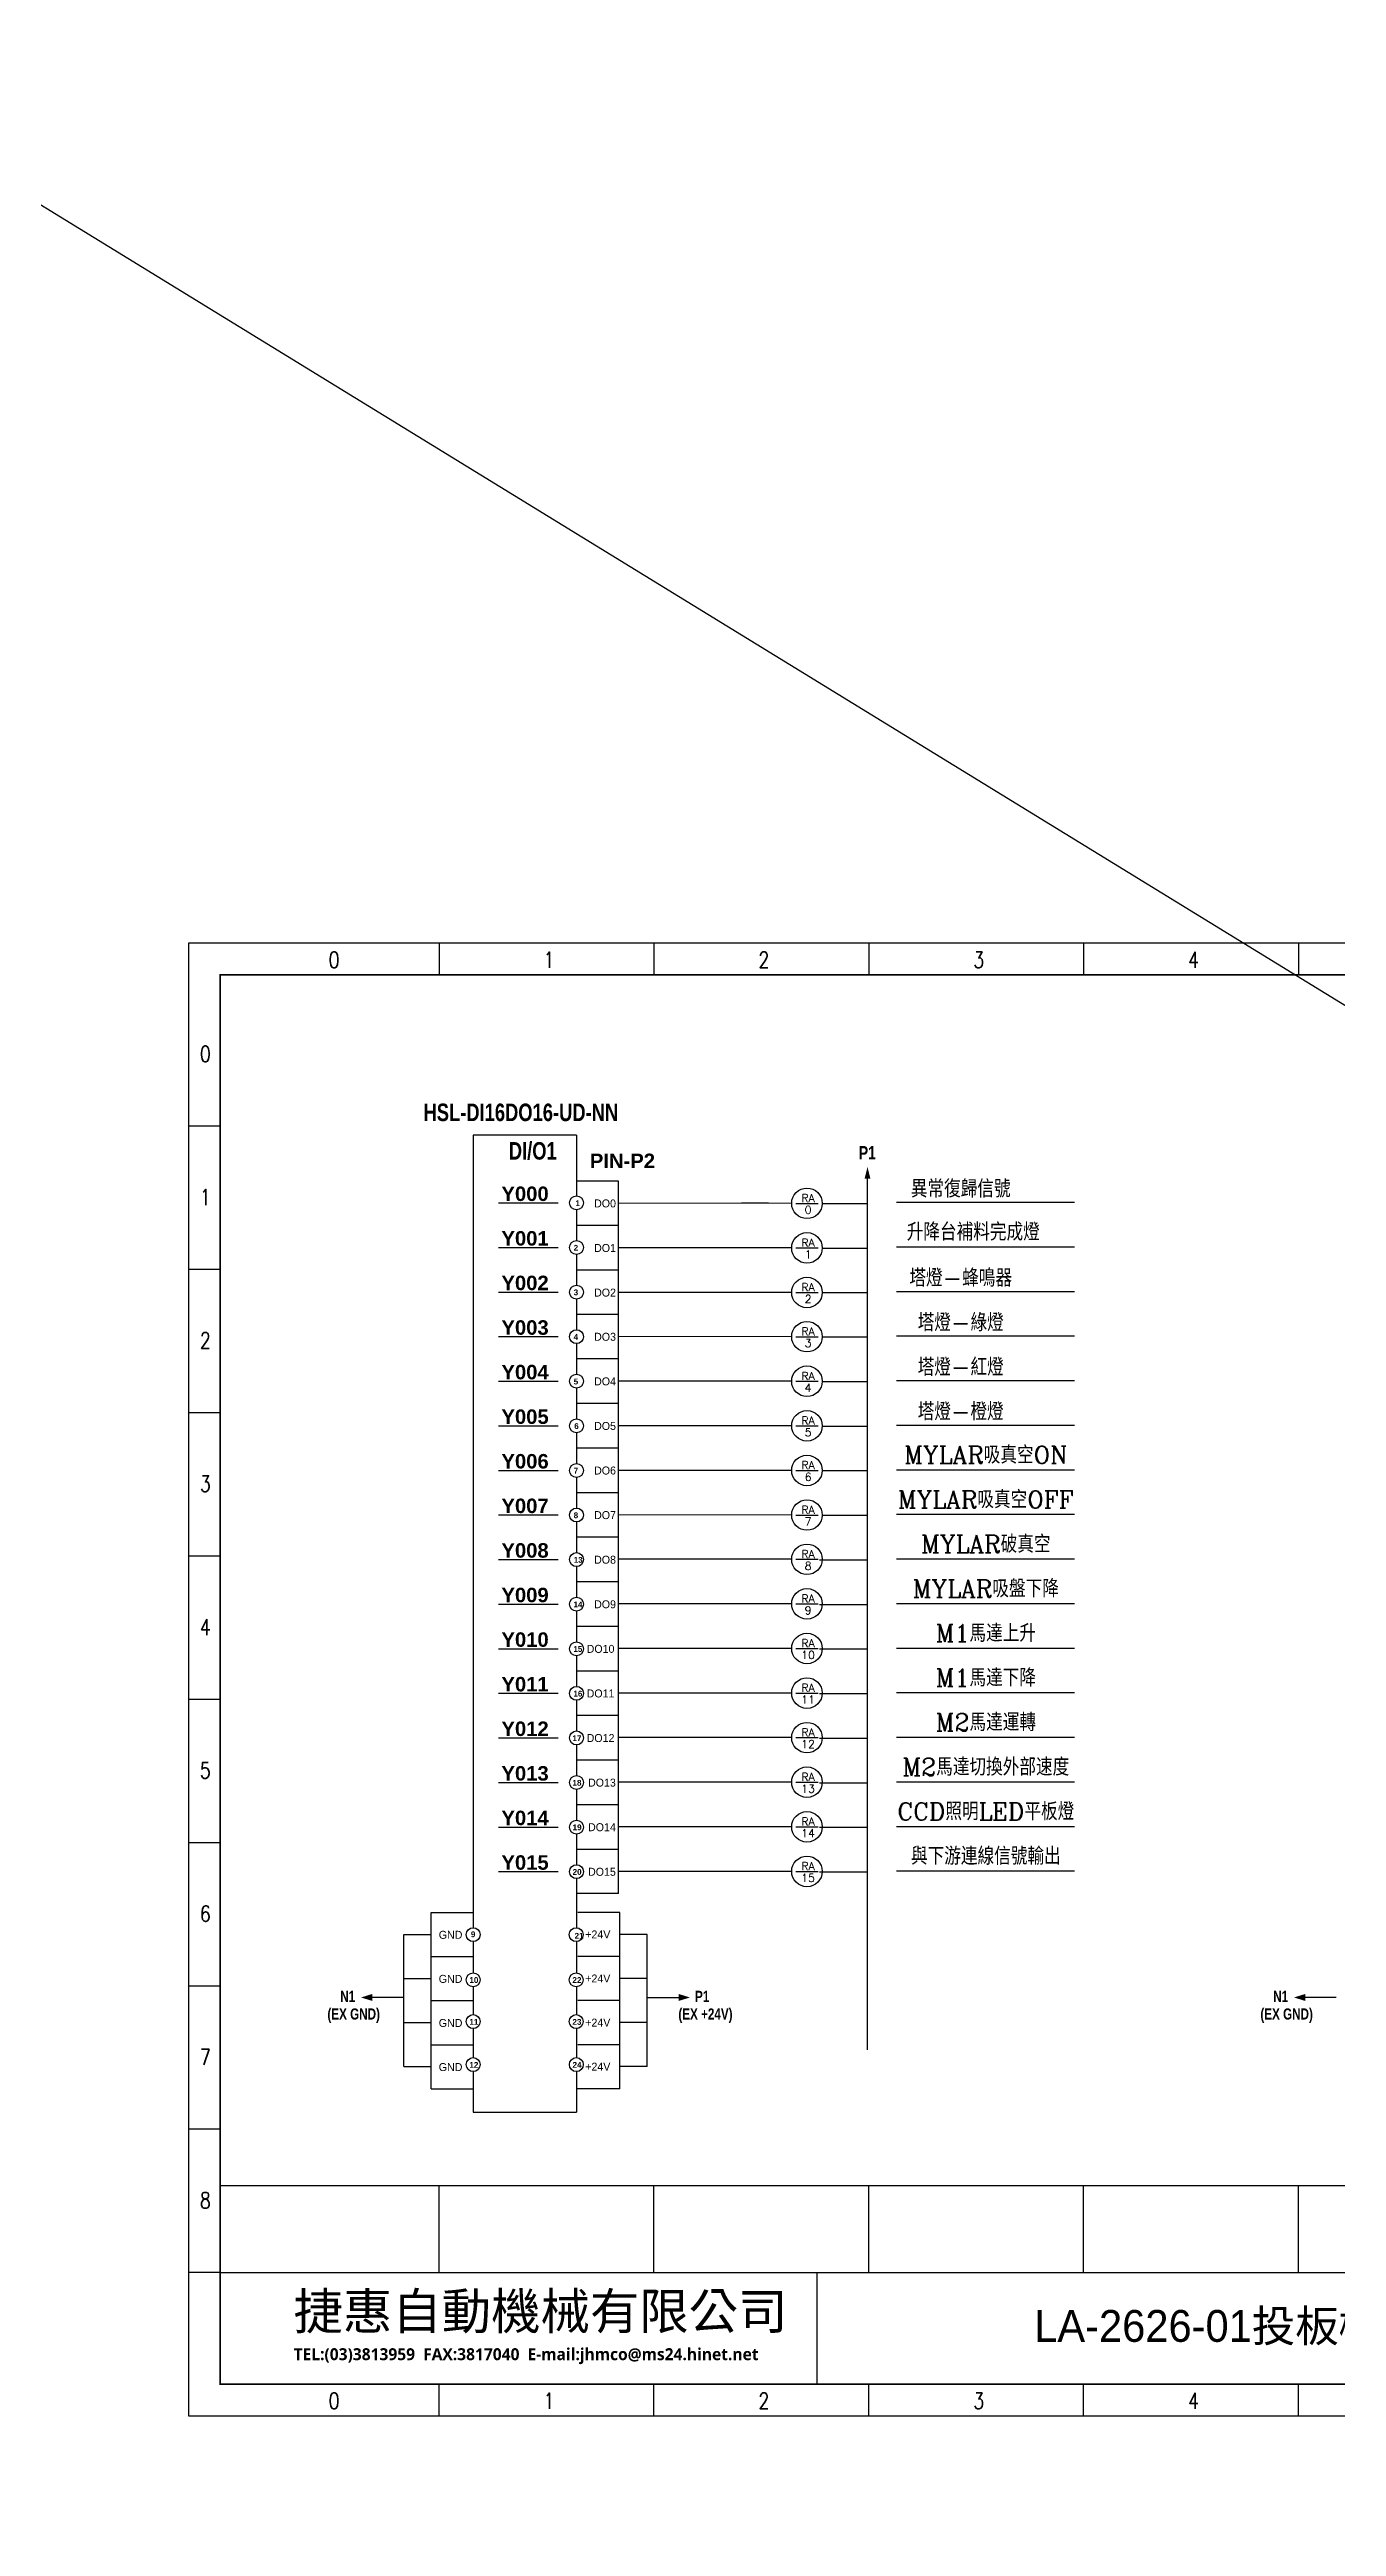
# Model space of a CAD drawing. Header units: millimetres. Extents: x -1721 to 4288, y -273 to 2028.
# Drawn here: x 2689.8 to 2851.5, y 541.1 to 852.2 of the extents above; entities that cross this region are included whole.
import ezdxf
from ezdxf.enums import TextEntityAlignment as Align

# ---------------------------------------------------------------- set-up
doc = ezdxf.new("R2010")
doc.units = ezdxf.units.MM
doc.header["$LTSCALE"] = 5
doc.header["$MEASUREMENT"] = 0
doc.layers.get('0').update_dxf_attribs({"linetype": 'CONTINUOUS'})
doc.layers.add('圖框', color=7, linetype='CONTINUOUS')
doc.layers.add('文字', color=4, linetype='CONTINUOUS')
doc.styles.add('DAYUM', font='complex', dxfattribs={"bigfont": 'dayum'})
doc.styles.add('sim', font='simplex.shx', dxfattribs={"width": 0.8, "bigfont": 'chineset.shx'})
doc.styles.add('ST', font='c2.shx', dxfattribs={"height": 375, "bigfont": 'china.shx'})
doc.styles.get("Standard").update_dxf_attribs({"font": 'arialbd.ttf', "height": 15})
doc.styles.add('新細明體', font='', dxfattribs={"height": 2})
doc.styles.add('線號', font='simplex.shx', dxfattribs={"height": 1.5, "bigfont": 'chineset.shx'})
doc.styles.get('新細明體').set_extended_font_data('新細明體')

msp = doc.modelspace()

# ---------------------------------------------------------------- linework, layer by layer
for p, q in [((2177.993, 1146.033), (4288.333, -148.663)), ((2756.009, 715.858), (2743.009, 715.858)), ((2743.009, 715.858), (2743.009, 616.33)), ((2756.009, 715.858), (2756.009, 708.241)), ((2761.283, 710.114), (2756.009, 710.115)), ((2761.283, 710.114), (2756.009, 710.115)), ((2761.283, 620.625), (2761.283, 710.114)), ((2792.569, 669.524), (2792.569, 710.418)), ((2792.569, 669.524), (2792.569, 710.418)), ((2746.212, 707.372), (2753.689, 707.372)), ((2756.009, 706.494), (2756.009, 702.637)), ((2783.039, 707.311), (2761.283, 707.314)), ((2780.145, 707.312), (2776.722, 707.313)), ((2783.576, 707.311), (2786.349, 707.311)), ((2786.879, 707.292), (2792.569, 707.292)), ((2796.204, 707.448), (2818.579, 707.448)), ((2761.283, 704.514), (2756.009, 704.515)), ((2761.283, 704.514), (2756.009, 704.515)), ((2746.212, 701.772), (2753.689, 701.772)), ((2756.009, 700.889), (2756.009, 697.037)), ((2783.039, 701.711), (2761.283, 701.714)), ((2783.576, 701.711), (2786.349, 701.711)), ((2786.879, 701.692), (2792.569, 701.692)), ((2796.204, 701.848), (2818.579, 701.848)), ((2761.283, 698.914), (2756.009, 698.915)), ((2761.283, 698.914), (2756.009, 698.915)), ((2746.212, 696.172), (2753.689, 696.172)), ((2756.009, 695.289), (2756.009, 691.437)), ((2783.039, 696.111), (2761.283, 696.114)), ((2783.576, 696.111), (2786.349, 696.111)), ((2786.879, 696.092), (2792.569, 696.092)), ((2796.204, 696.248), (2818.579, 696.248)), ((2761.283, 693.363), (2756.009, 693.363)), ((2761.283, 693.363), (2756.009, 693.363)), ((2746.212, 690.572), (2753.689, 690.572)), ((2756.009, 689.689), (2756.009, 685.839)), ((2761.283, 687.763), (2756.009, 687.763)), ((2761.283, 687.763), (2756.009, 687.763)), ((2783.039, 690.563), (2761.283, 690.565)), ((2783.576, 690.563), (2786.349, 690.563)), ((2786.879, 690.543), (2792.569, 690.543)), ((2796.204, 690.648), (2818.579, 690.648)), ((2746.212, 684.972), (2753.689, 684.972)), ((2783.039, 684.963), (2761.283, 684.965)), ((2783.576, 684.963), (2786.349, 684.963)), ((2786.879, 684.943), (2792.569, 684.943)), ((2796.204, 685.048), (2818.579, 685.048)), ((2756.009, 684.092), (2756.009, 680.237)), ((2761.283, 682.163), (2756.009, 682.163)), ((2761.283, 682.163), (2756.009, 682.163)), ((2746.212, 679.372), (2753.689, 679.372)), ((2756.009, 678.489), (2756.009, 674.637)), ((2783.039, 679.363), (2761.283, 679.365)), ((2783.576, 679.363), (2786.349, 679.363)), ((2786.879, 679.343), (2792.569, 679.343)), ((2796.204, 679.448), (2818.579, 679.448)), ((2761.283, 676.563), (2756.009, 676.563)), ((2761.283, 676.563), (2756.009, 676.563)), ((2746.212, 673.772), (2753.689, 673.772)), ((2756.009, 672.889), (2756.009, 669.037)), ((2783.039, 673.763), (2761.283, 673.765)), ((2783.576, 673.763), (2786.349, 673.763)), ((2786.879, 673.743), (2792.569, 673.743)), ((2796.204, 673.848), (2818.579, 673.848)), ((2761.283, 670.963), (2756.009, 670.963)), ((2761.283, 670.963), (2756.009, 670.963)), ((2792.569, 668.108), (2792.569, 669.524)), ((2746.212, 668.172), (2753.689, 668.172)), ((2756.009, 667.289), (2756.009, 663.437)), ((2783.039, 668.163), (2761.283, 668.165)), ((2783.576, 668.163), (2786.349, 668.163)), ((2786.879, 668.143), (2792.569, 668.143)), ((2792.569, 601.006), (2792.569, 668.108)), ((2792.569, 601.006), (2792.569, 668.108)), ((2796.204, 668.248), (2818.579, 668.248)), ((2761.283, 665.363), (2756.009, 665.363)), ((2761.283, 665.363), (2756.009, 665.363)), ((2746.212, 662.572), (2753.689, 662.572)), ((2756.009, 661.689), (2756.009, 657.837)), ((2761.283, 659.763), (2756.009, 659.763)), ((2761.283, 659.763), (2756.009, 659.763)), ((2783.039, 662.598), (2761.283, 662.601)), ((2783.576, 662.598), (2786.349, 662.598)), ((2786.545, 662.543), (2792.569, 662.543)), ((2796.204, 662.648), (2818.579, 662.648)), ((2746.212, 656.972), (2753.689, 656.972)), ((2783.039, 656.998), (2761.283, 657.001)), ((2783.576, 656.998), (2786.349, 656.998)), ((2786.545, 656.943), (2792.569, 656.943)), ((2796.204, 657.048), (2818.579, 657.048)), ((2756.009, 656.089), (2756.009, 652.237)), ((2761.283, 654.163), (2756.009, 654.163)), ((2761.283, 654.163), (2756.009, 654.163)), ((2746.212, 651.372), (2753.689, 651.372)), ((2756.009, 650.489), (2756.009, 646.637)), ((2783.039, 651.398), (2761.283, 651.401)), ((2783.576, 651.398), (2786.349, 651.398)), ((2786.545, 651.343), (2792.569, 651.343)), ((2796.204, 651.448), (2818.579, 651.448)), ((2761.283, 648.563), (2756.009, 648.563)), ((2761.283, 648.563), (2756.009, 648.563)), ((2746.212, 645.772), (2753.689, 645.772)), ((2756.009, 644.889), (2756.009, 641.037)), ((2783.039, 645.798), (2761.283, 645.801)), ((2783.576, 645.798), (2786.349, 645.798)), ((2786.545, 645.743), (2792.569, 645.743)), ((2796.204, 645.848), (2818.579, 645.848)), ((2761.283, 642.963), (2756.009, 642.963)), ((2746.212, 640.172), (2753.689, 640.172)), ((2756.009, 639.289), (2756.009, 635.437)), ((2783.039, 640.198), (2761.283, 640.201)), ((2783.576, 640.198), (2786.349, 640.198)), ((2786.545, 640.143), (2792.569, 640.143)), ((2796.204, 640.248), (2818.579, 640.248)), ((2761.283, 637.363), (2756.009, 637.363)), ((2746.212, 634.572), (2753.689, 634.572)), ((2756.009, 633.689), (2756.009, 629.837)), ((2761.283, 631.763), (2756.009, 631.763)), ((2783.039, 634.598), (2761.283, 634.601)), ((2783.576, 634.598), (2786.349, 634.598)), ((2786.545, 634.543), (2792.569, 634.543)), ((2796.204, 634.648), (2818.579, 634.648)), ((2746.212, 628.972), (2753.689, 628.972)), ((2783.039, 628.998), (2761.283, 629.001)), ((2783.576, 628.998), (2786.349, 628.998)), ((2786.545, 628.943), (2792.569, 628.943)), ((2796.204, 629.048), (2818.579, 629.048)), ((2756.009, 628.09), (2756.009, 624.237)), ((2761.283, 626.163), (2756.009, 626.163)), ((2746.212, 623.372), (2753.689, 623.372)), ((2756.009, 622.49), (2756.009, 616.329)), ((2783.039, 623.398), (2761.283, 623.401)), ((2783.576, 623.398), (2786.349, 623.398)), ((2786.545, 623.343), (2792.569, 623.343)), ((2796.204, 623.448), (2818.579, 623.448)), ((2761.283, 620.625), (2756.009, 620.625)), ((2737.735, 596.096), (2737.735, 618.247)), ((2737.735, 618.247), (2743.009, 618.247)), ((2761.425, 618.247), (2756.152, 618.247)), ((2761.425, 596.096), (2761.425, 618.247)), ((2734.302, 598.871), (2734.302, 615.485)), ((2734.302, 615.485), (2737.735, 615.485)), ((2743.009, 614.587), (2743.009, 610.659)), ((2756.009, 614.584), (2756.009, 610.657)), ((2764.878, 615.485), (2761.444, 615.485)), ((2764.878, 598.871), (2764.878, 615.485)), ((2734.302, 609.947), (2737.735, 609.947)), ((2737.735, 612.709), (2743.009, 612.709)), ((2761.425, 612.709), (2756.152, 612.709)), ((2764.878, 609.947), (2761.444, 609.947)), ((2734.225, 607.562), (2730.292, 607.562)), ((2737.735, 607.172), (2743.009, 607.172)), ((2743.009, 608.912), (2743.009, 605.404)), ((2756.009, 608.913), (2756.009, 605.402)), ((2761.425, 607.172), (2756.152, 607.172)), ((2764.955, 607.562), (2768.888, 607.562)), ((2851.463, 607.562), (2847.53, 607.562)), ((2734.302, 604.409), (2737.735, 604.409)), ((2743.009, 603.656), (2743.009, 600.003)), ((2756.009, 603.658), (2756.009, 600.002)), ((2764.878, 604.409), (2761.444, 604.409)), ((2737.735, 601.634), (2743.009, 601.634)), ((2761.425, 601.634), (2756.152, 601.634)), ((2734.302, 598.871), (2737.735, 598.871)), ((2743.009, 598.255), (2743.009, 593.155)), ((2756.009, 598.256), (2756.009, 593.155)), ((2764.878, 598.871), (2761.444, 598.871)), ((2737.735, 596.096), (2743.009, 596.096)), ((2761.425, 596.096), (2756.009, 596.096)), ((2743.009, 593.155), (2756.009, 593.155))]:
    msp.add_line(p, q)
for centre, radius in [((2756.009, 707.368), 0.874), ((2784.959, 707.311), 1.92), ((2784.959, 701.711), 1.92), ((2756.009, 701.763), 0.874), ((2756.009, 696.163), 0.874), ((2784.959, 696.111), 1.92), ((2756.009, 690.563), 0.874), ((2784.959, 690.563), 1.92), ((2755.997, 684.965), 0.874), ((2784.959, 684.963), 1.92), ((2755.997, 679.365), 0.874), ((2756.009, 679.363), 0.874), ((2784.959, 679.363), 1.92), ((2784.959, 673.763), 1.92), ((2756.009, 673.763), 0.874), ((2756.009, 668.163), 0.874), ((2784.959, 668.163), 1.92), ((2756.009, 662.563), 0.874), ((2784.959, 662.598), 1.92), ((2756.009, 656.963), 0.874), ((2784.959, 656.998), 1.92), ((2756.009, 651.363), 0.874), ((2784.959, 651.398), 1.92), ((2784.959, 645.798), 1.92), ((2756.009, 645.763), 0.874), ((2756.009, 640.163), 0.874), ((2784.959, 640.198), 1.92), ((2756.009, 634.563), 0.874), ((2784.959, 634.598), 1.92), ((2755.996, 628.963), 0.874), ((2784.959, 628.998), 1.92), ((2755.996, 623.363), 0.874), ((2784.959, 623.398), 1.92), ((2743.009, 615.456), 0.874), ((2755.961, 615.456), 0.874), ((2743.009, 609.785), 0.874), ((2755.961, 609.785), 0.874), ((2743.009, 604.53), 0.874), ((2755.961, 604.53), 0.874), ((2743.009, 599.129), 0.874), ((2755.975, 599.129), 0.874)]:
    msp.add_circle(centre, radius)
for points in [[(2792.933, 710.418), (2792.205, 710.418), (2792.569, 711.874)], [(2792.933, 710.418), (2792.205, 710.418), (2792.569, 711.874)], [(2728.928, 607.562), (2730.359, 607.12), (2730.359, 608.01), (2730.359, 607.562)], [(2770.252, 607.562), (2768.821, 607.12), (2768.821, 608.01), (2768.821, 607.562)], [(2846.167, 607.562), (2847.597, 607.12), (2847.597, 608.01), (2847.597, 607.562)]]:
    msp.add_solid(points)
at = {"layer": '圖框'}
for p, q in [((2707.223, 740), (2707.223, 555)), ((2986.223, 740), (2707.223, 740)), ((2738.723, 740), (2738.723, 736)), ((2765.723, 740), (2765.723, 736)), ((2792.723, 740), (2792.723, 736)), ((2819.723, 740), (2819.723, 736)), ((2846.723, 740), (2846.723, 736)), ((2711.223, 717), (2707.223, 717)), ((2711.223, 699), (2707.223, 699)), ((2711.223, 681), (2707.223, 681)), ((2711.223, 663), (2707.223, 663)), ((2711.223, 645), (2707.223, 645)), ((2711.223, 627), (2707.223, 627)), ((2711.223, 609), (2707.223, 609)), ((2711.223, 591), (2707.223, 591)), ((2711.223, 583.963), (2982.223, 583.963)), ((2738.723, 572.963), (2738.723, 583.963)), ((2765.723, 572.963), (2765.723, 583.963)), ((2792.723, 573), (2792.723, 584)), ((2819.723, 572.963), (2819.723, 583.963)), ((2846.723, 572.963), (2846.723, 583.963)), ((2711.223, 573), (2707.223, 573)), ((2711.223, 573), (2982.223, 573)), ((2738.723, 555), (2738.723, 559)), ((2765.723, 555), (2765.723, 559)), ((2792.723, 555), (2792.723, 559)), ((2819.723, 555), (2819.723, 559)), ((2846.723, 555), (2846.723, 559)), ((2707.223, 555), (2986.223, 555))]:
    msp.add_line(p, q, dxfattribs=at)
at = {"layer": '圖框', "const_width": 0.2}
for points in [[(2711.223, 559), (2982.223, 559), (2982.223, 736), (2711.223, 736)], [(2711.223, 736), (2982.223, 736), (2982.223, 559), (2711.223, 559)]]:
    msp.add_lwpolyline(points, close=True, dxfattribs=at)
at = {"layer": '圖框'}
for points, const_width in [([(2711.223, 573), (2982.223, 573)], 0.2), ([(2786.223, 573), (2786.223, 559)], 0.15)]:
    msp.add_lwpolyline(points, dxfattribs=dict(at, const_width=const_width))

# ---------------------------------------------------------------- texts
at = {"width": 0.75}
for s, height, p in [('HSL-DI16DO16-UD-NN', 2.2, (2736.777, 717.642)), ('DI/O1', 2.2, (2747.494, 712.804)), ('P1', 1.68, (2791.469, 712.822)), ('N1', 1.4, (2726.315, 607)), ('P1', 1.4, (2770.895, 607)), ('N1', 1.4, (2843.554, 607)), ('(EX GND)', 1.4, (2724.702, 604.792)), ('(EX +24V)', 1.4, (2768.803, 604.792)), ('(EX GND)', 1.4, (2841.94, 604.792))]:
    msp.add_text(s, height=height, dxfattribs=at).set_placement(p)
for s, height, p in [('PIN-P2', 1.82, (2757.674, 711.735)), ('Y000', 1.82, (2746.568, 707.604)), ('1', 0.728, (2755.862, 706.964)), ('Y001', 1.82, (2746.568, 702.004)), ('2', 0.728, (2755.645, 701.364)), ('Y002', 1.82, (2746.568, 696.404)), ('3', 0.728, (2755.645, 695.764)), ('Y003', 1.82, (2746.568, 690.804)), ('4', 0.728, (2755.645, 690.164)), ('Y004', 1.82, (2746.568, 685.204)), ('5', 0.728, (2755.645, 684.564)), ('Y005', 1.82, (2746.568, 679.604)), ('6', 0.728, (2755.716, 678.964)), ('Y006', 1.82, (2746.568, 674.004)), ('7', 0.728, (2755.645, 673.364)), ('Y007', 1.82, (2746.568, 668.404)), ('8', 0.728, (2755.645, 667.764)), ('Y008', 1.82, (2746.568, 662.804)), ('13', 0.728, (2755.645, 662.164)), ('Y009', 1.82, (2746.568, 657.204)), ('14', 0.728, (2755.625, 656.564)), ('Y010', 1.82, (2746.568, 651.604)), ('15', 0.728, (2755.607, 650.964)), ('Y011', 1.82, (2746.568, 646.004)), ('16', 0.728, (2755.607, 645.364)), ('Y012', 1.82, (2746.568, 640.404)), ('17', 0.728, (2755.493, 639.764)), ('Y013', 1.82, (2746.568, 634.804)), ('18', 0.728, (2755.493, 634.164)), ('Y014', 1.82, (2746.568, 629.204)), ('19', 0.728, (2755.511, 628.564)), ('Y015', 1.82, (2746.568, 623.604)), ('20', 0.728, (2755.511, 622.964)), ('9', 0.728, (2742.725, 615.132)), ('21', 0.728, (2755.759, 614.945)), ('10', 0.728, (2742.538, 609.386)), ('22', 0.728, (2755.49, 609.386)), ('11', 0.728, (2742.538, 604.131)), ('23', 0.728, (2755.49, 604.131)), ('12', 0.728, (2742.538, 598.73)), ('24', 0.728, (2755.504, 598.73))]:
    msp.add_text(s, height=height).set_placement(p)
at = {"style": 'DAYUM'}
for s, height, p in [('異常復歸信號', 2.2, (2804.28, 709.26)), ('RA', 1, (2785.098, 707.972)), ('0', 1, (2785.098, 706.498)), ('升降台補料完成燈', 2.2, (2805.859, 703.835)), ('RA', 1, (2785.098, 702.372)), ('1', 1, (2785.098, 700.898)), ('RA', 1, (2785.098, 696.772)), ('塔燈-蜂鳴器', 2.2, (2804.28, 698.06)), ('2', 1, (2785.098, 695.298)), ('RA', 1, (2785.098, 691.223)), ('塔燈-綠燈', 2.2, (2804.28, 692.46)), ('3', 1, (2785.098, 689.749)), ('塔燈-紅燈', 2.2, (2804.28, 686.86)), ('RA', 1, (2785.098, 685.623)), ('4', 1, (2785.098, 684.149)), ('塔燈-橙燈', 2.2, (2804.28, 681.26)), ('RA', 1, (2785.098, 680.023)), ('5', 1, (2785.098, 678.549)), ('MYLAR吸真空ON', 2.2, (2807.438, 675.835)), ('RA', 1, (2785.098, 674.423)), ('6', 1, (2785.098, 672.949)), ('RA', 1, (2785.098, 668.823)), ('MYLAR吸真空OFF', 2.2, (2807.438, 670.235)), ('7', 1, (2785.098, 667.349)), ('MYLAR破真空', 2.2, (2807.438, 664.635)), ('RA', 1, (2785.098, 663.258)), ('8', 1, (2785.098, 661.785)), ('MYLAR吸盤下降', 2.2, (2807.438, 659.035)), ('RA', 1, (2785.098, 657.658)), ('9', 1, (2785.098, 656.185)), ('M1馬達上升', 2.2, (2807.438, 653.435)), ('RA', 1, (2785.098, 652.058)), ('10', 1, (2785.098, 650.585)), ('M1馬達下降', 2.2, (2807.438, 647.835)), ('RA', 1, (2785.098, 646.458)), ('11', 1, (2785.098, 644.985)), ('RA', 1, (2785.098, 640.858)), ('M2馬達運轉', 2.2, (2807.438, 642.235)), ('12', 1, (2785.098, 639.385)), ('M2馬達切換外部速度', 2.2, (2807.438, 636.635)), ('RA', 1, (2785.098, 635.258)), ('13', 1, (2785.098, 633.785)), ('CCD照明LED平板燈', 2.2, (2807.438, 631.035)), ('RA', 1, (2785.098, 629.658)), ('14', 1, (2785.098, 628.185)), ('與下游連線信號輸出', 2.2, (2807.438, 625.435)), ('RA', 1, (2785.098, 624.058)), ('15', 1, (2785.098, 622.585))]:
    msp.add_text(s, height=height, dxfattribs=at).set_placement(p, align=Align.MIDDLE)
at = {"style": 'ST'}
for s, p in [('DO0', (2758.212, 706.801)), ('DO1', (2758.212, 701.201)), ('DO2', (2758.212, 695.601)), ('DO3', (2758.212, 690.05)), ('DO4', (2758.212, 684.45)), ('DO5', (2758.212, 678.85)), ('DO6', (2758.212, 673.25)), ('DO7', (2758.212, 667.65)), ('DO8', (2758.212, 662.05)), ('DO9', (2758.212, 656.45)), ('DO10', (2757.278, 650.85)), ('DO11', (2757.278, 645.25)), ('DO12', (2757.278, 639.65)), ('DO13', (2757.452, 634.049)), ('DO14', (2757.452, 628.449)), ('DO15', (2757.452, 622.849)), ('GND', (2738.692, 614.933)), ('+24V', (2757.095, 614.98)), ('GND', (2738.692, 609.396)), ('+24V', (2757.095, 609.443)), ('GND', (2738.692, 603.858)), ('+24V', (2757.095, 603.905)), ('GND', (2738.692, 598.32)), ('+24V', (2757.095, 598.367))]:
    msp.add_text(s, height=1, dxfattribs=at).set_placement(p)
at = {"attachment_point": 1, "style": '線號'}
for s, insert, char_height, width in [('{\\fMicrosoft JhengHei|b1|i0|c136|p34;\\H1.75x;\\C4;捷惠自動機械有限公司}', (2720.446, 570.432), 2.6, 60.81748), ('{\\fMicrosoft JhengHei|b1|i0|c136|p34;\\H1.5x;\\C4;TEL:(03)3813959  FAX:3817040  E-mail:jhmco@ms24.hinet.net}', (2720.446, 563.505), 1, 73.55296)]:
    msp.add_mtext(s, dxfattribs=dict(at, insert=insert, char_height=char_height, width=width))
at = {"layer": '圖框', "style": 'sim', "width": 0.8}
for s, p in [('0', (2724.86, 736.896)), ('1', (2751.86, 736.896)), ('2', (2778.86, 736.896)), ('3', (2805.86, 736.896)), ('4', (2832.86, 736.896)), ('0', (2708.673, 725.085)), ('1', (2708.673, 707.085)), ('2', (2708.673, 689.085)), ('3', (2708.673, 671.085)), ('4', (2708.673, 653.085)), ('5', (2708.673, 635.085)), ('6', (2708.673, 617.085)), ('7', (2708.673, 599.085)), ('8', (2708.673, 581.085)), ('0', (2724.86, 555.896)), ('1', (2751.86, 555.896)), ('2', (2778.86, 555.896)), ('3', (2805.86, 555.896)), ('4', (2832.86, 555.896))]:
    msp.add_text(s, height=2, dxfattribs=at).set_placement(p)
at = {"layer": '文字', "style": '新細明體'}
msp.add_text('LA-2626-01投板機電路圖', height=4, dxfattribs=at).set_placement((2813.518, 564.306))

doc.saveas('drawing.dxf')
